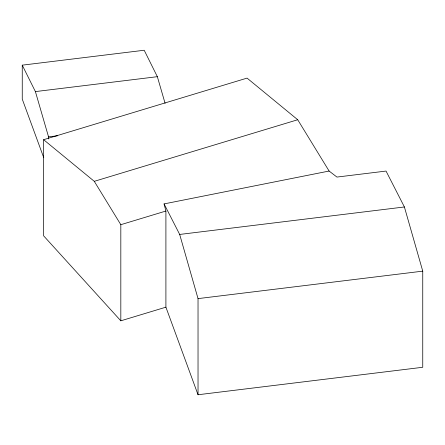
<?xml version="1.0" encoding="UTF-8"?>
<svg xmlns="http://www.w3.org/2000/svg" width="445" height="445" viewBox="0 0 445 445"><rect width="100%" height="100%" fill="white"/><g stroke="black" fill="none" stroke-linecap="round" stroke-linejoin="round"><path stroke-width="0.67" d="M165.907 307.167L120.823 320.817L43.627 235.828L43.627 139.697L247.058 78.109L297.716 119.744L329.111 171.041L336.943 177.071L386.049 171.069L404.399 206.97L422.75 271.144L422.75 367.275L198.031 394.748L165.907 307.167L165.907 211.036L164.071 203.91L329.111 171.041M43.627 139.697L94.284 181.332L297.716 119.744M120.823 320.817L120.823 224.686L165.907 211.036M43.771 157.764L22.25 99.09L22.25 65.159L144.202 50.252L157.352 76.685L165.089 103.323M22.25 65.159L35.4 91.592L157.352 76.685M35.4 91.592L48.55 136.876L57.511 135.781M164.071 203.91L179.68 234.443L404.399 206.97M179.68 234.443L198.031 298.617L422.75 271.144M94.284 181.332L120.823 224.686M198.031 298.617L198.031 394.748M48.55 136.876L48.55 138.951"/></g></svg>
